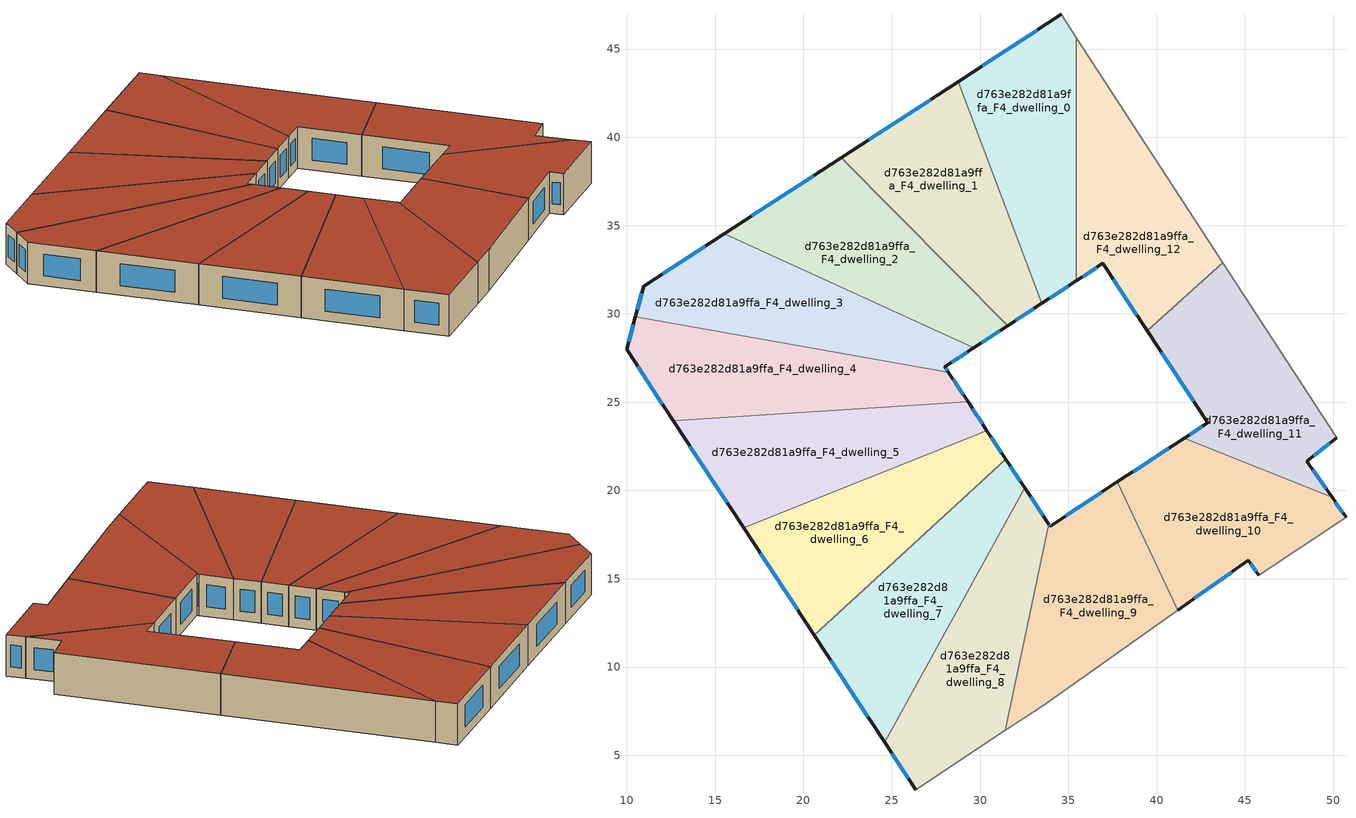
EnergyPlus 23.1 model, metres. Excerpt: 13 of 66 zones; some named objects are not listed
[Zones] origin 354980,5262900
d763e282d81a9ffa_F4_dwelling_0
 floor to d763e282d81a9ffa_F3_dwelling_0 (EU_floor_Construction): 34.61,46.96 35.46,45.65 35.46,31.88 33.5,30.6 28.76,43.15 z12
 wall outside (EU_wall_Construction): 33.5,30.6 35.46,31.88 / 34.61,46.96 28.76,43.15 z12:15
 wall to d763e282d81a9ffa_F4_dwelling_12 (EU_wall_Construction): 35.46,31.88 35.46,45.65 z12:15
 wall to d763e282d81a9ffa_F4_dwelling_1 (EU_wall_Construction): 28.76,43.15 33.5,30.6 z12:15
 wall adiabatic (EU_wall_Construction): 35.46,45.65 34.61,46.96 z12:15
 window (EU_Window_Construction): 33.96,30.9 35,31.58 / 33.23,46.07 30.13,44.05 z12.7:14.3
 roof outside (EU_roof_Construction): 35.46,31.88 35.46,45.65 34.61,46.96 28.76,43.15 33.5,30.6 z15
d763e282d81a9ffa_F4_dwelling_1
 floor to d763e282d81a9ffa_F3_dwelling_1 (EU_floor_Construction): 28.76,43.15 33.5,30.6 31.58,29.33 22.14,38.85 z12
 wall outside (EU_wall_Construction): 31.58,29.33 33.5,30.6 / 28.76,43.15 22.14,38.85 z12:15
 wall to d763e282d81a9ffa_F4_dwelling_2 (EU_wall_Construction): 22.14,38.85 31.58,29.33 z12:15
 window (EU_Window_Construction): 32.03,29.63 33.05,30.3 / 27.2,42.14 23.69,39.86 z12.7:14.3
 roof outside (EU_roof_Construction): 33.5,30.6 28.76,43.15 22.14,38.85 31.58,29.33 z15
d763e282d81a9ffa_F4_dwelling_10
 floor to d763e282d81a9ffa_F3_dwelling_10 (EU_floor_Construction): 49.93,19.6 50.73,18.47 45.78,15.2 45.2,16.04 41.21,13.22 37.78,20.49 41.57,22.97 z12
 wall outside (EU_wall_Construction): 41.21,13.22 45.2,16.04 45.78,15.2 / 41.57,22.97 37.78,20.49 / 50.73,18.47 49.93,19.6 z12:15
 wall to d763e282d81a9ffa_F4_dwelling_9 (EU_wall_Construction): 37.78,20.49 41.21,13.22 z12:15
 wall to d763e282d81a9ffa_F4_dwelling_11 (EU_wall_Construction): 49.93,19.6 41.57,22.97 z12:15
 wall adiabatic (EU_wall_Construction): 45.78,15.2 50.73,18.47 z12:15
 window (EU_Window_Construction): 45.33,15.84 45.64,15.4 / 42.14,13.88 44.26,15.38 / 40.68,22.38 38.67,21.07 / 50.54,18.74 50.12,19.34 z12.7:14.3
 roof outside (EU_roof_Construction): 50.73,18.47 49.93,19.6 41.57,22.97 37.78,20.49 41.21,13.22 45.2,16.04 45.78,15.2 z15
d763e282d81a9ffa_F4_dwelling_11
 floor to d763e282d81a9ffa_F3_dwelling_11 (EU_floor_Construction): 43.76,32.9 50.2,23 48.49,21.66 49.93,19.6 41.57,22.97 42.9,23.84 39.47,29.04 z12
 wall outside (EU_wall_Construction): 49.93,19.6 48.49,21.66 50.2,23 / 39.47,29.04 42.9,23.84 41.57,22.97 z12:15
 wall to d763e282d81a9ffa_F4_dwelling_12 (EU_wall_Construction): 43.76,32.9 39.47,29.04 z12:15
 wall adiabatic (EU_wall_Construction): 50.2,23 43.76,32.9 z12:15
 window (EU_Window_Construction): 49.6,20.09 48.83,21.18 / 42.58,23.63 41.88,23.17 / 40.27,27.82 42.09,25.06 / 48.89,21.98 49.8,22.69 z12.7:14.3
 roof outside (EU_roof_Construction): 49.93,19.6 48.49,21.66 50.2,23 43.76,32.9 39.47,29.04 42.9,23.84 41.57,22.97 z15
d763e282d81a9ffa_F4_dwelling_12
 floor to d763e282d81a9ffa_F3_dwelling_12 (EU_floor_Construction): 35.46,45.65 43.76,32.9 39.47,29.04 36.95,32.86 35.46,31.88 z12
 wall outside (EU_wall_Construction): 35.46,31.88 36.95,32.86 39.47,29.04 z12:15
 wall adiabatic (EU_wall_Construction): 43.76,32.9 35.46,45.65 z12:15
 window (EU_Window_Construction): 37.54,31.96 38.88,29.93 / 35.81,32.11 36.6,32.63 z12.7:14.3
 roof outside (EU_roof_Construction): 43.76,32.9 35.46,45.65 35.46,31.88 36.95,32.86 39.47,29.04 z15
d763e282d81a9ffa_F4_dwelling_2
 floor to d763e282d81a9ffa_F3_dwelling_2 (EU_floor_Construction): 22.14,38.85 31.58,29.33 29.66,28.07 15.52,34.54 z12
 wall outside (EU_wall_Construction): 29.66,28.07 31.58,29.33 / 22.14,38.85 15.52,34.54 z12:15
 wall to d763e282d81a9ffa_F4_dwelling_3 (EU_wall_Construction): 15.52,34.54 29.66,28.07 z12:15
 window (EU_Window_Construction): 30.11,28.37 31.13,29.04 / 20.58,37.84 17.07,35.55 z12.7:14.3
 roof outside (EU_roof_Construction): 31.58,29.33 22.14,38.85 15.52,34.54 29.66,28.07 z15
d763e282d81a9ffa_F4_dwelling_3
 floor to d763e282d81a9ffa_F3_dwelling_3 (EU_floor_Construction): 29.66,28.07 28.02,27 28.21,26.7 10.49,29.83 10.97,31.58 15.52,34.54 z12
 wall outside (EU_wall_Construction): 28.21,26.7 28.02,27 29.66,28.07 / 15.52,34.54 10.97,31.58 10.49,29.83 z12:15
 wall to d763e282d81a9ffa_F4_dwelling_4 (EU_wall_Construction): 10.49,29.83 28.21,26.7 z12:15
 window (EU_Window_Construction): 28.4,27.25 29.27,27.82 / 28.17,26.77 28.06,26.93 / 10.85,31.17 10.6,30.24 / 14.45,33.85 12.03,32.27 z12.7:14.3
 roof outside (EU_roof_Construction): 29.66,28.07 15.52,34.54 10.97,31.58 10.49,29.83 28.21,26.7 28.02,27 z15
d763e282d81a9ffa_F4_dwelling_4
 floor to d763e282d81a9ffa_F3_dwelling_4 (EU_floor_Construction): 28.21,26.7 29.32,25.02 12.64,23.94 9.98,27.99 10.49,29.83 z12
 wall outside (EU_wall_Construction): 29.32,25.02 28.21,26.7 / 10.49,29.83 9.98,27.99 12.64,23.94 z12:15
 wall to d763e282d81a9ffa_F4_dwelling_5 (EU_wall_Construction): 12.64,23.94 29.32,25.02 z12:15
 window (EU_Window_Construction): 29.06,25.42 28.47,26.31 / 10.6,27.04 12.01,24.89 / 10.37,29.4 10.1,28.42 z12.7:14.3
 roof outside (EU_roof_Construction): 29.32,25.02 28.21,26.7 10.49,29.83 9.98,27.99 12.64,23.94 z15
d763e282d81a9ffa_F4_dwelling_5
 floor to d763e282d81a9ffa_F3_dwelling_5 (EU_floor_Construction): 29.32,25.02 30.4,23.39 16.62,17.88 12.64,23.94 z12
 wall outside (EU_wall_Construction): 30.4,23.39 29.32,25.02 / 12.64,23.94 16.62,17.88 z12:15
 wall to d763e282d81a9ffa_F4_dwelling_6 (EU_wall_Construction): 16.62,17.88 30.4,23.39 z12:15
 window (EU_Window_Construction): 30.14,23.78 29.57,24.64 / 13.57,22.52 15.69,19.3 z12.7:14.3
 roof outside (EU_roof_Construction): 30.4,23.39 29.32,25.02 12.64,23.94 16.62,17.88 z15
d763e282d81a9ffa_F4_dwelling_6
 floor to d763e282d81a9ffa_F3_dwelling_6 (EU_floor_Construction): 30.4,23.39 31.47,21.77 20.61,11.82 16.62,17.88 z12
 wall outside (EU_wall_Construction): 31.47,21.77 30.4,23.39 / 16.62,17.88 20.61,11.82 z12:15
 wall to d763e282d81a9ffa_F4_dwelling_7 (EU_wall_Construction): 20.61,11.82 31.47,21.77 z12:15
 window (EU_Window_Construction): 31.22,22.15 30.65,23.01 / 17.56,16.46 19.67,13.24 z12.7:14.3
 roof outside (EU_roof_Construction): 31.47,21.77 30.4,23.39 16.62,17.88 20.61,11.82 z15
d763e282d81a9ffa_F4_dwelling_7
 floor to d763e282d81a9ffa_F3_dwelling_7 (EU_floor_Construction): 31.47,21.77 32.54,20.14 24.59,5.75 20.61,11.82 z12
 wall outside (EU_wall_Construction): 32.54,20.14 31.47,21.77 / 20.61,11.82 24.59,5.75 z12:15
 wall to d763e282d81a9ffa_F4_dwelling_8 (EU_wall_Construction): 24.59,5.75 32.54,20.14 z12:15
 window (EU_Window_Construction): 32.29,20.52 31.72,21.39 / 21.54,10.39 23.66,7.18 z12.7:14.3
 roof outside (EU_roof_Construction): 24.59,5.75 32.54,20.14 31.47,21.77 20.61,11.82 z15
d763e282d81a9ffa_F4_dwelling_8
 floor to d763e282d81a9ffa_F3_dwelling_8 (EU_floor_Construction): 32.54,20.14 33.9,18.08 31.44,6.42 26.36,3.06 24.59,5.75 z12
 wall outside (EU_wall_Construction): 33.9,18.08 32.54,20.14 / 24.59,5.75 26.36,3.06 z12:15
 wall to d763e282d81a9ffa_F4_dwelling_9 (EU_wall_Construction): 31.44,6.42 33.9,18.08 z12:15
 wall adiabatic (EU_wall_Construction): 26.36,3.06 31.44,6.42 z12:15
 window (EU_Window_Construction): 33.58,18.56 32.86,19.66 / 25.01,5.12 25.95,3.7 z12.7:14.3
 roof outside (EU_roof_Construction): 31.44,6.42 33.9,18.08 32.54,20.14 24.59,5.75 26.36,3.06 z15
d763e282d81a9ffa_F4_dwelling_9
 floor to d763e282d81a9ffa_F3_dwelling_9 (EU_floor_Construction): 37.78,20.49 41.21,13.22 33.52,7.79 31.44,6.42 33.9,18.08 33.97,17.99 z12
 wall outside (EU_wall_Construction): 37.78,20.49 33.97,17.99 33.9,18.08 z12:15
 wall adiabatic (EU_wall_Construction): 31.44,6.42 33.52,7.79 41.21,13.22 z12:15
 window (EU_Window_Construction): 33.95,18.01 33.92,18.06 / 36.89,19.9 34.86,18.57 z12.7:14.3
 roof outside (EU_roof_Construction): 41.21,13.22 37.78,20.49 33.97,17.99 33.9,18.08 31.44,6.42 33.52,7.79 z15
[Building]
EU S2 Campaign: North Axis=0; Terrain=City; Solar Distribution=FullExterior
[Site:Location]
Budapest.Ferenc.Liszt.Intl.AP: Latitude=47.437; Longitude=19.256; Time Zone=1; Elevation=185
[SizingPeriod:WeatherFileDays]
AnnualSizingPeriod: Begin Month=1; Begin Day of Month=1; End Month=12; End Day of Month=31; Day of Week for Start Day=Monday; Use Weather File Daylight Saving Period=No; Use Weather File Rain and Snow Indicators=No
[MATERIAL]
EU_InternalMass_Material: Roughness=MediumRough; Thickness=0.1; Conductivity=1; Density=1800; Specific Heat=900; Thermal Absorptance=0.9; Solar Absorptance=0.7; Visible Absorptance=0.7
[MATERIAL:NOMASS] Roughness=MediumRough; Thermal Absorptance=0.9; Solar Absorptance=0.7; Visible Absorptance=0.7
Name | Thermal Resistance
EU_wall_NoMass | 0.832559
EU_roof_NoMass | 1.39638
EU_floor_NoMass | 0.872794
[WINDOWMATERIAL:SIMPLEGLAZINGSYSTEM]
EU_Window_SimpleGlazing: UFactor=2.79869; Solar Heat Gain Coefficient=0.75; Visible Transmittance=0.75
[CONSTRUCTION]
EU_wall_Construction: EU_wall_NoMass
EU_roof_Construction: EU_roof_NoMass
EU_floor_Construction: EU_floor_NoMass
EU_Window_Construction: EU_Window_SimpleGlazing
EU_InternalMass_Construction: EU_InternalMass_Material
[ZONE] Type=1; Multiplier=1; Ceiling Height=autocalculate; Floor Area=autocalculate; Part of Total Floor Area=Yes
Name | Volume
d763e282d81a9ffa_F4_dwelling_0; d763e282d81a9ffa_F4_dwelling_7 | 200.709
d763e282d81a9ffa_F4_dwelling_1 | 200.721
d763e282d81a9ffa_F4_dwelling_10 | 200.731
d763e282d81a9ffa_F4_dwelling_11 | 200.715
d763e282d81a9ffa_F4_dwelling_12 | 200.747
d763e282d81a9ffa_F4_dwelling_2 | 200.723
d763e282d81a9ffa_F4_dwelling_3 | 200.734
d763e282d81a9ffa_F4_dwelling_4 | 200.706
d763e282d81a9ffa_F4_dwelling_5 | 200.703
d763e282d81a9ffa_F4_dwelling_6 | 200.745
d763e282d81a9ffa_F4_dwelling_8 | 200.726
d763e282d81a9ffa_F4_dwelling_9 | 200.732
[INTERNALMASS] Construction=EU_InternalMass_Construction
Name | Zone or ZoneList | Surface Area
d763e282d81a9ffa_F4_dwelling_0_EU_InternalMass | d763e282d81a9ffa_F4_dwelling_0 | 66.9032
d763e282d81a9ffa_F4_dwelling_1_EU_InternalMass | d763e282d81a9ffa_F4_dwelling_1 | 66.9068
d763e282d81a9ffa_F4_dwelling_2_EU_InternalMass | d763e282d81a9ffa_F4_dwelling_2 | 66.9078
d763e282d81a9ffa_F4_dwelling_3_EU_InternalMass | d763e282d81a9ffa_F4_dwelling_3 | 66.9116
d763e282d81a9ffa_F4_dwelling_4_EU_InternalMass | d763e282d81a9ffa_F4_dwelling_4 | 66.9017
d763e282d81a9ffa_F4_dwelling_5_EU_InternalMass | d763e282d81a9ffa_F4_dwelling_5 | 66.9009
d763e282d81a9ffa_F4_dwelling_6_EU_InternalMass | d763e282d81a9ffa_F4_dwelling_6 | 66.915
d763e282d81a9ffa_F4_dwelling_7_EU_InternalMass | d763e282d81a9ffa_F4_dwelling_7 | 66.9032
d763e282d81a9ffa_F4_dwelling_8_EU_InternalMass | d763e282d81a9ffa_F4_dwelling_8 | 66.9086
d763e282d81a9ffa_F4_dwelling_9_EU_InternalMass | d763e282d81a9ffa_F4_dwelling_9 | 66.9105
d763e282d81a9ffa_F4_dwelling_10_EU_InternalMass | d763e282d81a9ffa_F4_dwelling_10 | 66.9102
d763e282d81a9ffa_F4_dwelling_11_EU_InternalMass | d763e282d81a9ffa_F4_dwelling_11 | 66.9052
d763e282d81a9ffa_F4_dwelling_12_EU_InternalMass | d763e282d81a9ffa_F4_dwelling_12 | 66.9155
[OTHEREQUIPMENT] Fuel Type=Electricity; Design Level Calculation Method=Watts/Area; Power per Zone Floor Area=1; Fraction Latent=0; Fraction Radiant=0; Fraction Lost=0; Carbon Dioxide Generation Rate=0; EndUse Subcategory=EU_Step8_InternalGains
Name | Zone or ZoneList or Space or SpaceList | Schedule
EU_Step8_InternalGain_d763e282d81a9ffa_F4_dwelling_0_f000 | d763e282d81a9ffa_F4_dwelling_0 | EU_Step8_GainSchedule_d763e282d81a9ffa_F4_dwelling_0_f000
EU_Step8_InternalGain_d763e282d81a9ffa_F4_dwelling_1_f000 | d763e282d81a9ffa_F4_dwelling_1 | EU_Step8_GainSchedule_d763e282d81a9ffa_F4_dwelling_1_f000
EU_Step8_InternalGain_d763e282d81a9ffa_F4_dwelling_2_f000 | d763e282d81a9ffa_F4_dwelling_2 | EU_Step8_GainSchedule_d763e282d81a9ffa_F4_dwelling_2_f000
EU_Step8_InternalGain_d763e282d81a9ffa_F4_dwelling_3_f000 | d763e282d81a9ffa_F4_dwelling_3 | EU_Step8_GainSchedule_d763e282d81a9ffa_F4_dwelling_3_f000
EU_Step8_InternalGain_d763e282d81a9ffa_F4_dwelling_4_f000 | d763e282d81a9ffa_F4_dwelling_4 | EU_Step8_GainSchedule_d763e282d81a9ffa_F4_dwelling_4_f000
EU_Step8_InternalGain_d763e282d81a9ffa_F4_dwelling_5_f000 | d763e282d81a9ffa_F4_dwelling_5 | EU_Step8_GainSchedule_d763e282d81a9ffa_F4_dwelling_5_f000
EU_Step8_InternalGain_d763e282d81a9ffa_F4_dwelling_6_f000 | d763e282d81a9ffa_F4_dwelling_6 | EU_Step8_GainSchedule_d763e282d81a9ffa_F4_dwelling_6_f000
EU_Step8_InternalGain_d763e282d81a9ffa_F4_dwelling_7_f000 | d763e282d81a9ffa_F4_dwelling_7 | EU_Step8_GainSchedule_d763e282d81a9ffa_F4_dwelling_7_f000
EU_Step8_InternalGain_d763e282d81a9ffa_F4_dwelling_8_f000 | d763e282d81a9ffa_F4_dwelling_8 | EU_Step8_GainSchedule_d763e282d81a9ffa_F4_dwelling_8_f000
EU_Step8_InternalGain_d763e282d81a9ffa_F4_dwelling_9_f000 | d763e282d81a9ffa_F4_dwelling_9 | EU_Step8_GainSchedule_d763e282d81a9ffa_F4_dwelling_9_f000
EU_Step8_InternalGain_d763e282d81a9ffa_F4_dwelling_10_f000 | d763e282d81a9ffa_F4_dwelling_10 | EU_Step8_GainSchedule_d763e282d81a9ffa_F4_dwelling_10_f000
EU_Step8_InternalGain_d763e282d81a9ffa_F4_dwelling_11_f000 | d763e282d81a9ffa_F4_dwelling_11 | EU_Step8_GainSchedule_d763e282d81a9ffa_F4_dwelling_11_f000
EU_Step8_InternalGain_d763e282d81a9ffa_F4_dwelling_12_f000 | d763e282d81a9ffa_F4_dwelling_12 | EU_Step8_GainSchedule_d763e282d81a9ffa_F4_dwelling_12_f000
[ZONEVENTILATION:DESIGNFLOWRATE] Schedule=EU_AlwaysOn; Design Flow Rate Calculation Method=AirChanges/Hour; Air Changes per Hour=0.475469; Ventilation Type=Natural; Fan Pressure Rise=0; Fan Total Efficiency=1; Constant Term Coefficient=1; Temperature Term Coefficient=0; Velocity Term Coefficient=0; Velocity Squared Term Coefficient=0; Minimum Indoor Temperature=-100; Maximum Indoor Temperature=100; Delta Temperature=-100; Minimum Outdoor Temperature=-100; Maximum Outdoor Temperature=100; Maximum Wind Speed=40
Name | Zone or ZoneList or Space or SpaceList
EU_ConstantAir_d763e282d81a9ffa_F4_dwelling_0 | d763e282d81a9ffa_F4_dwelling_0
EU_ConstantAir_d763e282d81a9ffa_F4_dwelling_1 | d763e282d81a9ffa_F4_dwelling_1
EU_ConstantAir_d763e282d81a9ffa_F4_dwelling_2 | d763e282d81a9ffa_F4_dwelling_2
EU_ConstantAir_d763e282d81a9ffa_F4_dwelling_3 | d763e282d81a9ffa_F4_dwelling_3
EU_ConstantAir_d763e282d81a9ffa_F4_dwelling_4 | d763e282d81a9ffa_F4_dwelling_4
EU_ConstantAir_d763e282d81a9ffa_F4_dwelling_5 | d763e282d81a9ffa_F4_dwelling_5
EU_ConstantAir_d763e282d81a9ffa_F4_dwelling_6 | d763e282d81a9ffa_F4_dwelling_6
EU_ConstantAir_d763e282d81a9ffa_F4_dwelling_7 | d763e282d81a9ffa_F4_dwelling_7
EU_ConstantAir_d763e282d81a9ffa_F4_dwelling_8 | d763e282d81a9ffa_F4_dwelling_8
EU_ConstantAir_d763e282d81a9ffa_F4_dwelling_9 | d763e282d81a9ffa_F4_dwelling_9
EU_ConstantAir_d763e282d81a9ffa_F4_dwelling_10 | d763e282d81a9ffa_F4_dwelling_10
EU_ConstantAir_d763e282d81a9ffa_F4_dwelling_11 | d763e282d81a9ffa_F4_dwelling_11
EU_ConstantAir_d763e282d81a9ffa_F4_dwelling_12 | d763e282d81a9ffa_F4_dwelling_12
[HVACTEMPLATE:ZONE:IDEALLOADSAIRSYSTEM] System Availability Schedule=EU_AlwaysOn; Maximum Heating Supply Air Temperature=50; Minimum Cooling Supply Air Temperature=13; Maximum Heating Supply Air Humidity Ratio=0.0156; Minimum Cooling Supply Air Humidity Ratio=0.0077; Heating Limit=NoLimit; Cooling Limit=NoLimit; Heating Availability Schedule=EU_AlwaysOn; Cooling Availability Schedule=EU_CoolingOff; Dehumidification Control Type=ConstantSensibleHeatRatio; Cooling Sensible Heat Ratio=0.7; Dehumidification Setpoint=60; Humidification Control Type=None; Humidification Setpoint=30; Outdoor Air Method=None; Outdoor Air Flow Rate per Person=0.00944; Outdoor Air Flow Rate per Zone Floor Area=0; Outdoor Air Flow Rate per Zone=0; Demand Controlled Ventilation Type=None; Outdoor Air Economizer Type=NoEconomizer; Heat Recovery Type=None; Sensible Heat Recovery Effectiveness=0.7; Latent Heat Recovery Effectiveness=0.65
Name | Template Thermostat
d763e282d81a9ffa_F4_dwelling_0 | EU_HeatOnly_d763e282d81a9ffa_F4_dwelling_0
d763e282d81a9ffa_F4_dwelling_1 | EU_HeatOnly_d763e282d81a9ffa_F4_dwelling_1
d763e282d81a9ffa_F4_dwelling_2 | EU_HeatOnly_d763e282d81a9ffa_F4_dwelling_2
d763e282d81a9ffa_F4_dwelling_3 | EU_HeatOnly_d763e282d81a9ffa_F4_dwelling_3
d763e282d81a9ffa_F4_dwelling_4 | EU_HeatOnly_d763e282d81a9ffa_F4_dwelling_4
d763e282d81a9ffa_F4_dwelling_5 | EU_HeatOnly_d763e282d81a9ffa_F4_dwelling_5
d763e282d81a9ffa_F4_dwelling_6 | EU_HeatOnly_d763e282d81a9ffa_F4_dwelling_6
d763e282d81a9ffa_F4_dwelling_7 | EU_HeatOnly_d763e282d81a9ffa_F4_dwelling_7
d763e282d81a9ffa_F4_dwelling_8 | EU_HeatOnly_d763e282d81a9ffa_F4_dwelling_8
d763e282d81a9ffa_F4_dwelling_9 | EU_HeatOnly_d763e282d81a9ffa_F4_dwelling_9
d763e282d81a9ffa_F4_dwelling_10 | EU_HeatOnly_d763e282d81a9ffa_F4_dwelling_10
d763e282d81a9ffa_F4_dwelling_11 | EU_HeatOnly_d763e282d81a9ffa_F4_dwelling_11
d763e282d81a9ffa_F4_dwelling_12 | EU_HeatOnly_d763e282d81a9ffa_F4_dwelling_12
[SIZING:ZONE] Zone Cooling Design Supply Air Temperature Input Method=SupplyAirTemperature; Zone Cooling Design Supply Air Temperature=13; Zone Heating Design Supply Air Temperature Input Method=SupplyAirTemperature; Zone Heating Design Supply Air Temperature=50; Zone Cooling Design Supply Air Humidity Ratio=0.008; Zone Heating Design Supply Air Humidity Ratio=0.008; Cooling Design Air Flow Method=DesignDay; Cooling Design Air Flow Rate=0; Cooling Minimum Air Flow per Zone Floor Area=0.000762; Cooling Minimum Air Flow=0; Cooling Minimum Air Flow Fraction=0.2; Heating Design Air Flow Method=DesignDay; Heating Design Air Flow Rate=0; Heating Maximum Air Flow per Zone Floor Area=0.002032; Heating Maximum Air Flow=0.141576; Heating Maximum Air Flow Fraction=0.3; Account for Dedicated Outdoor Air System=No; Dedicated Outdoor Air System Control Strategy=NeutralSupplyAir; Dedicated Outdoor Air Low Setpoint Temperature for Design=autosize; Dedicated Outdoor Air High Setpoint Temperature for Design=autosize; Zone Load Sizing Method=Sensible Load Only No Latent Load; Zone Latent Cooling Design Supply Air Humidity Ratio Input Method=HumidityRatioDifference; Zone Cooling Design Supply Air Humidity Ratio Difference=0.005; Zone Latent Heating Design Supply Air Humidity Ratio Input Method=HumidityRatioDifference; Zone Humidification Design Supply Air Humidity Ratio Difference=0.005
d763e282d81a9ffa_F4_dwelling_0; d763e282d81a9ffa_F4_dwelling_1; d763e282d81a9ffa_F4_dwelling_2; d763e282d81a9ffa_F4_dwelling_3; d763e282d81a9ffa_F4_dwelling_4; d763e282d81a9ffa_F4_dwelling_5; d763e282d81a9ffa_F4_dwelling_6; d763e282d81a9ffa_F4_dwelling_7; d763e282d81a9ffa_F4_dwelling_8; d763e282d81a9ffa_F4_dwelling_9; d763e282d81a9ffa_F4_dwelling_10; d763e282d81a9ffa_F4_dwelling_11; d763e282d81a9ffa_F4_dwelling_12
[SCHEDULE:CONSTANT]
Name | Hourly Value
EU_AlwaysOn | 1
EU_CoolingOff | 0
[SCHEDULE:FILE] Column Number=1; Rows to Skip at Top=0; Number of Hours of Data=8760; Column Separator=Comma; Interpolate to Timestep=No; Minutes per Item=60; Adjust Schedule for Daylight Savings=Yes
Name | File
EU_Step8_GainSchedule_d763e282d81a9ffa_F4_dwelling_0_f000 | ../../schedules/d763e282d81a9ffa/d763e282d81a9ffa_F4_dwelling_0_f000_gain.csv
EU_Step8_GainSchedule_d763e282d81a9ffa_F4_dwelling_1_f000 | ../../schedules/d763e282d81a9ffa/d763e282d81a9ffa_F4_dwelling_1_f000_gain.csv
EU_Step8_GainSchedule_d763e282d81a9ffa_F4_dwelling_2_f000 | ../../schedules/d763e282d81a9ffa/d763e282d81a9ffa_F4_dwelling_2_f000_gain.csv
EU_Step8_GainSchedule_d763e282d81a9ffa_F4_dwelling_3_f000 | ../../schedules/d763e282d81a9ffa/d763e282d81a9ffa_F4_dwelling_3_f000_gain.csv
EU_Step8_GainSchedule_d763e282d81a9ffa_F4_dwelling_4_f000 | ../../schedules/d763e282d81a9ffa/d763e282d81a9ffa_F4_dwelling_4_f000_gain.csv
EU_Step8_GainSchedule_d763e282d81a9ffa_F4_dwelling_5_f000 | ../../schedules/d763e282d81a9ffa/d763e282d81a9ffa_F4_dwelling_5_f000_gain.csv
EU_Step8_GainSchedule_d763e282d81a9ffa_F4_dwelling_6_f000 | ../../schedules/d763e282d81a9ffa/d763e282d81a9ffa_F4_dwelling_6_f000_gain.csv
EU_Step8_GainSchedule_d763e282d81a9ffa_F4_dwelling_7_f000 | ../../schedules/d763e282d81a9ffa/d763e282d81a9ffa_F4_dwelling_7_f000_gain.csv
EU_Step8_GainSchedule_d763e282d81a9ffa_F4_dwelling_8_f000 | ../../schedules/d763e282d81a9ffa/d763e282d81a9ffa_F4_dwelling_8_f000_gain.csv
EU_Step8_GainSchedule_d763e282d81a9ffa_F4_dwelling_9_f000 | ../../schedules/d763e282d81a9ffa/d763e282d81a9ffa_F4_dwelling_9_f000_gain.csv
EU_Step8_GainSchedule_d763e282d81a9ffa_F4_dwelling_10_f000 | ../../schedules/d763e282d81a9ffa/d763e282d81a9ffa_F4_dwelling_10_f000_gain.csv
EU_Step8_GainSchedule_d763e282d81a9ffa_F4_dwelling_11_f000 | ../../schedules/d763e282d81a9ffa/d763e282d81a9ffa_F4_dwelling_11_f000_gain.csv
EU_Step8_GainSchedule_d763e282d81a9ffa_F4_dwelling_12_f000 | ../../schedules/d763e282d81a9ffa/d763e282d81a9ffa_F4_dwelling_12_f000_gain.csv
